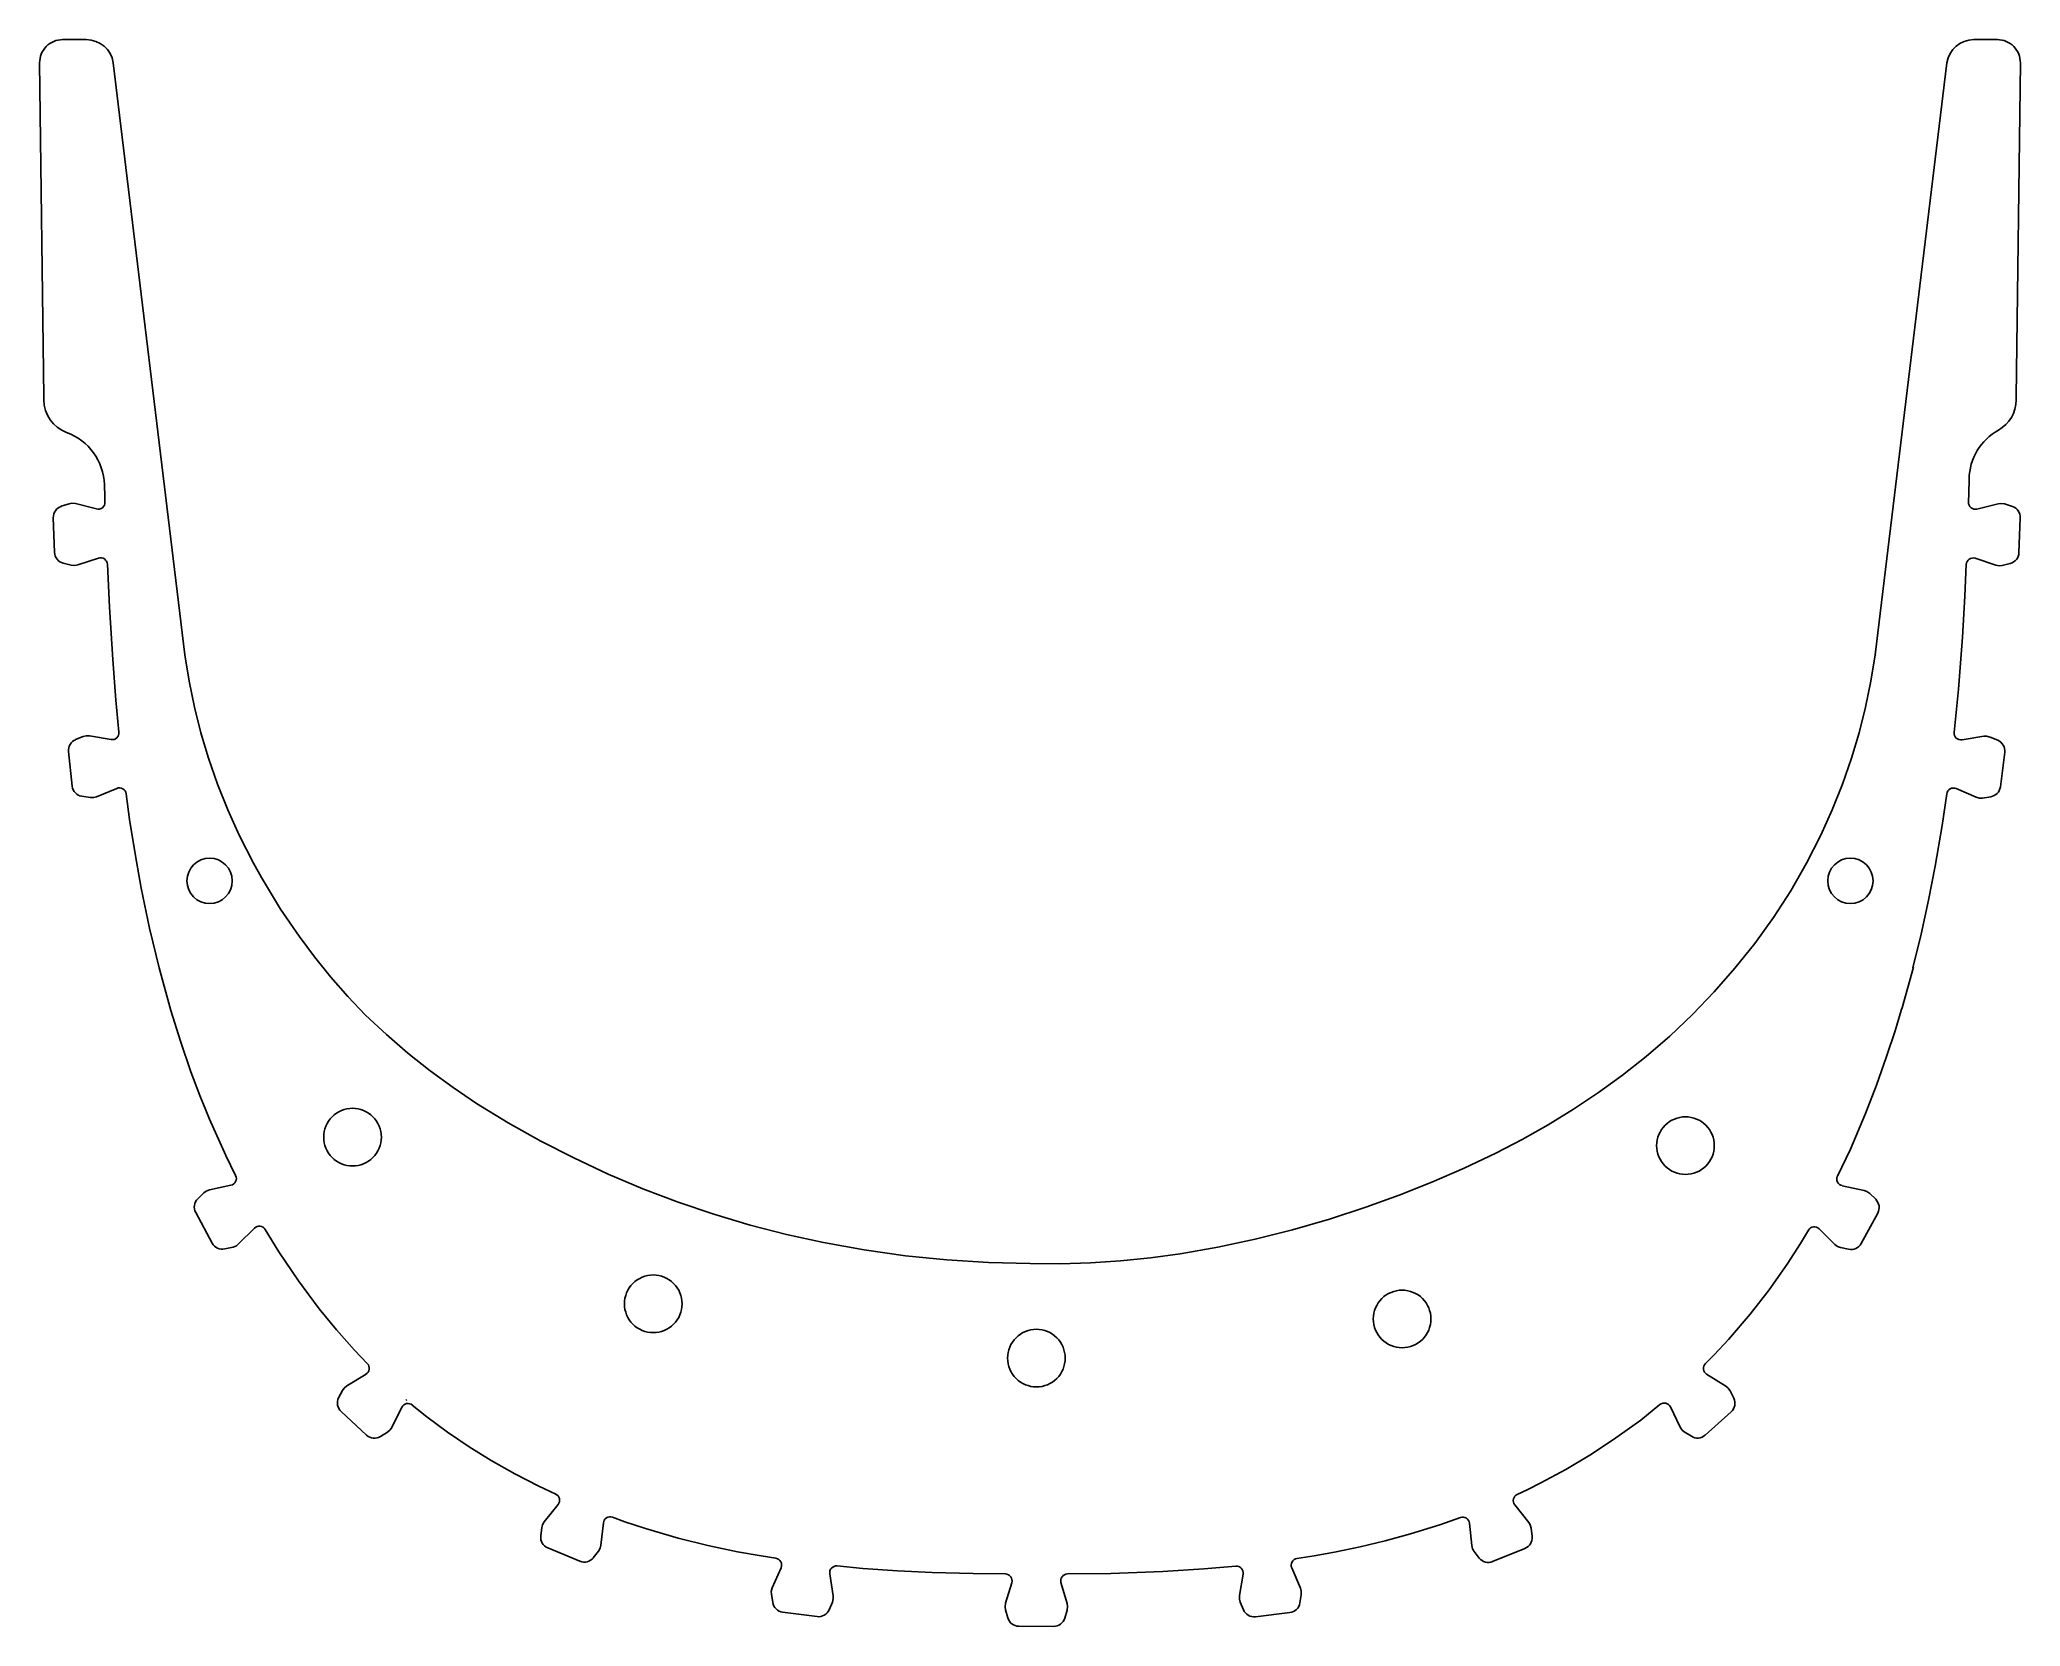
# Model space of a CAD drawing. Header units: millimetres. Extents: x -4444 to -77, y -869 to 2629.
import ezdxf

# ---------------------------------------------------------------- set-up
doc = ezdxf.new("R2010")
doc.units = ezdxf.units.MM
doc.header["$PDSIZE"] = -1

msp = doc.modelspace()

# ---------------------------------------------------------------- linework, layer by layer
at = {"color": 7, "linetype": 'Continuous'}
for p, q in [((-4393.4, 2628.6), (-4341.2, 2628.6)), ((-127.5, 2628.6), (-179.6, 2628.6)), ((-4434.6, 1840.9), (-4444.2, 2577.1)), ((-4434.6, 1840.9), (-4444.2, 2577.1)), ((-4281.9, 2577.7), (-4124, 1272.3)), ((-238.9, 2577.7), (-396.8, 1272.3)), ((-86.2, 1840.9), (-76.7, 2577.1)), ((-4434.6, 1840.9), (-4434.6, 1834.3)), ((-4434.6, 1840.9), (-4434.6, 1834.3)), ((-86.2, 1840.9), (-86.2, 1834.3)), ((-190.7, 1628.8), (-189.9, 1660.1)), ((-4300.6, 1621.8), (-4301.4, 1647.5)), ((-4300.1, 1609.1), (-4300.6, 1621.8)), ((-191.2, 1608.7), (-190.7, 1628.8)), ((-4414, 1574.8), (-4411.4, 1498.2)), ((-4396.4, 1599.8), (-4396.5, 1599.8)), ((-4396.4, 1599.8), (-4378.9, 1605.5)), ((-4372.8, 1606.6), (-4378.9, 1605.5)), ((-4364.8, 1605.9), (-4372.8, 1606.6)), ((-4364.8, 1605.9), (-4318.9, 1594)), ((-4299.5, 1589), (-4299.5, 1589)), ((-126, 1605.5), (-172.6, 1593.7)), ((-119.7, 1606.2), (-126, 1605.5)), ((-111.8, 1605), (-119.7, 1606.2)), ((-94.3, 1599.2), (-111.8, 1605)), ((-79.9, 1497.5), (-76.9, 1574.1)), ((-4360.2, 1470.5), (-4314.5, 1485.6)), ((-176.3, 1485.2), (-131.2, 1470)), ((-4392.2, 1474.4), (-4374.3, 1469.9)), ((-4374.3, 1469.9), (-4366.4, 1469.2)), ((-4366.4, 1469.2), (-4360.2, 1470.5)), ((-4294.8, 1472.1), (-4290.2, 1377.2)), ((-199.3, 1401.4), (-196.1, 1471.7)), ((-131.2, 1470), (-123.3, 1468.7)), ((-123.3, 1468.7), (-117.1, 1469.4)), ((-117.1, 1469.4), (-99.2, 1473.9)), ((-204.7, 1311.2), (-199.3, 1401.4)), ((-4290.2, 1377.2), (-4283, 1262.4)), ((-213.4, 1196.5), (-204.7, 1311.2)), ((-4283, 1262.4), (-4275.9, 1172.3)), ((-222.8, 1101.5), (-213.4, 1196.5)), ((-4275.9, 1172.3), (-4269.2, 1101.9)), ((-4348, 1092.4), (-4365, 1085.4)), ((-4341.9, 1094.1), (-4348, 1092.4)), ((-4333.9, 1094), (-4341.9, 1094.1)), ((-4286.7, 1085.7), (-4333.9, 1094)), ((-157.5, 1092.9), (-205.4, 1085.2)), ((-151.2, 1093.2), (-157.5, 1092.9)), ((-143.5, 1091.2), (-151.2, 1093.2)), ((-4380.6, 1059.1), (-4372.1, 982.9)), ((-126.5, 1084), (-143.5, 1091.2)), ((-120.9, 981.4), (-111.3, 1057.5)), ((-4318.9, 959.3), (-4274.1, 978)), ((-4253.5, 966.2), (-4245.7, 909.5)), ((-249.3, 896), (-239.2, 966)), ((-218.4, 977.6), (-174.4, 958.5)), ((-4351.1, 960.7), (-4332.9, 957.6)), ((-4332.9, 957.6), (-4324.9, 957.6)), ((-4324.9, 957.6), (-4318.9, 959.3)), ((-174.4, 958.5), (-166.6, 956.5)), ((-166.6, 956.5), (-160.3, 956.6)), ((-160.3, 956.6), (-142.1, 959.5)), ((-4245.7, 909.5), (-4233.8, 833.7)), ((-4004.1, 875.1), (-3972.6, 813)), ((-516.8, 875.1), (-548.3, 813)), ((-264.4, 806.9), (-249.3, 896)), ((-4233.8, 833.7), (-4220.2, 758.2)), ((-3972.6, 813), (-3954.7, 781.8)), ((-548.3, 813), (-583.2, 752.4)), ((-279, 731.6), (-264.4, 806.9)), ((-4220.2, 758.2), (-4201.9, 669.8)), ((-3954.7, 781.8), (-3950.5, 774.1)), ((-3950.5, 774.1), (-3912.8, 712.1)), ((-583.2, 752.4), (-621.2, 693.5)), ((-3912.8, 712.1), (-3872.1, 652)), ((-295.3, 656.8), (-279, 731.6)), ((-4201.9, 669.8), (-4180.8, 582.1)), ((-621.2, 693.5), (-662.3, 636.4)), ((-313.5, 582.3), (-295.3, 656.8)), ((-3872.1, 652), (-3837.9, 606.3)), ((-662.3, 636.4), (-706.2, 581.4)), ((-4180.8, 582.1), (-4154.9, 488.3)), ((-3837.9, 606.3), (-3802.1, 562)), ((-706.2, 581.4), (-751.8, 529.4)), ((-312.7, 584.2), (-337.7, 494.5)), ((-313.2, 582.3), (-313.5, 582.3)), ((-3802.1, 562), (-3764.5, 519.2)), ((-751.8, 529.4), (-799.8, 479.5)), ((-4154.9, 488.3), (-4133.7, 420.6)), ((-3764.5, 519.2), (-3725.4, 478)), ((-353.1, 443.7), (-339.4, 488.5)), ((-339.3, 488.9), (-339.4, 488.6)), ((-339.4, 488.6), (-339.4, 488.5)), ((-339.4, 488.5), (-339.4, 488.5)), ((-337.7, 494.5), (-339.3, 488.9)), ((-3725.4, 478), (-3679.6, 435.1)), ((-799.8, 479.5), (-850, 431.9)), ((-371.7, 386.8), (-353.1, 443.7)), ((-4133.7, 420.6), (-4110.5, 353.4)), ((-3679.6, 435.1), (-3632.1, 394.3)), ((-3632.1, 394.3), (-3583, 355.4)), ((-850, 431.9), (-902.1, 386.8)), ((-4110.5, 353.4), (-4090.8, 301)), ((-3583, 355.4), (-3532.5, 318.5)), ((-902.1, 386.8), (-953.8, 345.9)), ((-394, 323.8), (-371.7, 386.8)), ((-3532.5, 318.5), (-3480.6, 283.5)), ((-1007, 307.3), (-1061.7, 270.9)), ((-953.8, 345.9), (-1007, 307.3)), ((-418.1, 261.4), (-394, 323.8)), ((-4090.8, 301), (-4069.7, 249)), ((-3480.6, 283.5), (-3410.8, 240.4)), ((-1061.7, 270.9), (-1117.7, 236.5)), ((-4069.7, 249), (-4033.9, 169)), ((-3410.8, 240.4), (-3339.2, 200.4)), ((-1117.7, 236.5), (-1175, 204.3)), ((-451.5, 183), (-418.1, 261.4)), ((-3339.2, 200.4), (-3266.1, 163.3)), ((-1175, 204.3), (-1233.3, 173.9)), ((-480, 123.3), (-451.5, 183)), ((-4033.9, 169), (-4011.9, 124.4)), ((-3266.1, 163.3), (-3190.6, 127.9)), ((-1303.3, 140.6), (-1374.4, 109.7)), ((-1233.3, 173.9), (-1303.3, 140.6)), ((-4077.3, 90), (-4082.4, 86.2)), ((-4069.9, 92.9), (-4077.3, 90)), ((-4022.2, 103.1), (-4069.9, 92.9)), ((-3190.6, 127.9), (-3114, 95.4)), ((-3114, 95.4), (-3036.2, 65.8)), ((-1374.4, 109.7), (-1446.6, 81.2)), ((-421.3, 91.8), (-469.6, 102.2)), ((-415.3, 89.7), (-421.3, 91.8)), ((-408.8, 85.1), (-415.3, 89.7)), ((-4082.4, 86.2), (-4095.5, 73.2)), ((-3036.2, 65.8), (-2957.4, 39.1)), ((-1519.6, 54.9), (-1600.2, 28.5)), ((-1446.6, 81.2), (-1519.6, 54.9)), ((-395.7, 72.2), (-408.8, 85.1)), ((-4100, 43), (-4063.5, -24.4)), ((-4005.3, -26.3), (-3970.2, 8.5)), ((-3946.9, 5.7), (-3916.6, -43.8)), ((-2957.4, 39.1), (-2877.7, 15.4)), ((-2877.7, 15.4), (-2797.2, -5.4)), ((-1681.6, 4.9), (-1763.6, -15.9)), ((-1600.2, 28.5), (-1681.6, 4.9)), ((-561.9, -25.6), (-544.1, 4.2)), ((-520.6, 7.2), (-486.1, -27.3)), ((-427.8, -25.4), (-391.2, 41.9)), ((-4035.7, -37.1), (-4017.7, -33.1)), ((-4017.7, -33.1), (-4010.3, -30.1)), ((-4010.3, -30.1), (-4005.3, -26.3)), ((-2797.2, -5.4), (-2716, -23.3)), ((-2716, -23.3), (-2625.8, -39.6)), ((-2625.8, -39.6), (-2535.1, -52.4)), ((-1846.2, -33.6), (-1929.4, -48)), ((-1763.6, -15.9), (-1846.2, -33.6)), ((-591.1, -71), (-561.9, -25.6)), ((-486.1, -27.3), (-479.6, -32)), ((-479.6, -32), (-473.6, -34.1)), ((-473.6, -34.1), (-455.6, -38.1)), ((-3916.6, -43.8), (-3873.6, -107.6)), ((-2535.1, -52.4), (-2443.9, -61.6)), ((-2443.9, -61.6), (-2352.3, -67.3)), ((-2352.3, -67.3), (-2260.4, -69.4)), ((-2193.8, -70), (-2260.4, -69.4)), ((-2127.3, -68), (-2193.8, -70)), ((-2061.1, -63.6), (-2127.3, -68)), ((-1995.1, -56.9), (-2061.1, -63.6)), ((-1929.4, -48), (-1995.1, -56.9)), ((-630.5, -127.2), (-591.1, -71)), ((-3873.6, -107.6), (-3827.8, -169.1)), ((-672.6, -181.4), (-630.5, -127.2)), ((-3827.8, -169.1), (-3789.7, -215.7)), ((-3789.7, -215.7), (-3749.9, -260.7)), ((-720, -236.6), (-672.6, -181.4)), ((-3749.9, -260.7), (-3721.4, -290.2)), ((-751.8, -270.5), (-720, -236.6)), ((-771.2, -290), (-751.8, -270.5)), ((-3776.5, -349.1), (-3784.8, -365.5)), ((-3773, -343.9), (-3776.5, -349.1)), ((-3766.9, -338.7), (-3773, -343.9)), ((-3724.5, -313.5), (-3766.9, -338.7)), ((-726.3, -339.5), (-768.5, -313.3)), ((-721.4, -343.4), (-726.3, -339.5)), ((-716.8, -350), (-721.4, -343.4)), ((-3667.5, -431), (-3645.2, -386.3)), ((-3636.9, -369.5), (-3635.5, -370.6)), ((-3635.5, -370.6), (-3634.5, -371.5)), ((-3622.4, -381.3), (-3590.3, -407.3)), ((-913.9, -414.4), (-871.4, -380.3)), ((-848.4, -385.5), (-827.2, -429.9)), ((-708.8, -366.5), (-716.8, -350)), ((-3779.5, -395.6), (-3723.3, -447.8)), ((-3677.1, -441.4), (-3671, -436.2)), ((-3671, -436.2), (-3667.5, -431)), ((-3590.3, -407.3), (-3544.6, -441.2)), ((-973.5, -457.5), (-913.9, -414.4)), ((-827.2, -429.9), (-822.7, -436.5)), ((-822.7, -436.5), (-817.8, -440.5)), ((-771.7, -447.7), (-714.7, -396.5)), ((-3692.9, -450.9), (-3677.1, -441.4)), ((-3544.6, -441.2), (-3497.4, -473.2)), ((-3497.4, -473.2), (-3448.9, -503.3)), ((-1025.7, -491.7), (-973.5, -457.5)), ((-817.8, -440.5), (-802.2, -450.3)), ((-3448.9, -503.3), (-3396.7, -532.8)), ((-1134, -553.1), (-1079.2, -523.6)), ((-1079.2, -523.6), (-1025.7, -491.7)), ((-3396.7, -532.8), (-3343.4, -560.2)), ((-3343.4, -560.2), (-3306.3, -577.5)), ((-1164.3, -568.1), (-1134, -553.1)), ((-3301, -600.5), (-3331.7, -638.6)), ((-1160.8, -640), (-1191.6, -601.2)), ((-1186.2, -578.3), (-1164.3, -568.1)), ((-3337.1, -651.7), (-3339.2, -670)), ((-3335.7, -645.6), (-3337.1, -651.7)), ((-3331.7, -638.6), (-3335.7, -645.6)), ((-3206.5, -690.5), (-3201.2, -641.4)), ((-3181.2, -628.8), (-3153.9, -638.7)), ((-3153.9, -638.7), (-3108.3, -653.6)), ((-3108.3, -653.6), (-3036, -674.6)), ((-1421.7, -665.5), (-1357, -645.6)), ((-1357, -645.6), (-1311.2, -629.5)), ((-1291.3, -642.1), (-1286.5, -690.9)), ((-1157.6, -645.4), (-1160.8, -640)), ((-1155.5, -653.1), (-1157.6, -645.4)), ((-1153.5, -671.4), (-1155.5, -653.1)), ((-3323.7, -696.3), (-3252.9, -725.7)), ((-3211.8, -703.6), (-3207.9, -696.6)), ((-3207.9, -696.6), (-3206.5, -690.5)), ((-3036, -674.6), (-2970.8, -690.8)), ((-2970.8, -690.8), (-2905.2, -704.7)), ((-1588.9, -705.5), (-1532.8, -693.8)), ((-1532.8, -693.8), (-1477, -680.5)), ((-1477, -680.5), (-1421.7, -665.5)), ((-1286.5, -690.9), (-1284.4, -698.6)), ((-1284.4, -698.6), (-1281.2, -704.1)), ((-1240.3, -726.4), (-1169.2, -697.6)), ((-3223.3, -718), (-3211.8, -703.6)), ((-2905.2, -704.7), (-2853.4, -714.1)), ((-2853.4, -714.1), (-2820.7, -719.2)), ((-2809.3, -740.1), (-2828.7, -784.3)), ((-2685.8, -736.1), (-2628.8, -741.4)), ((-2628.8, -741.4), (-2552.4, -746.6)), ((-1877.2, -742.8), (-1806.8, -736.5)), ((-1664.1, -785.4), (-1683.4, -740.4)), ((-1672, -719.7), (-1633.7, -713.6)), ((-1633.7, -713.6), (-1588.9, -705.5)), ((-1281.2, -704.1), (-1269.8, -718.6)), ((-2828.7, -784.3), (-2830.8, -792.1)), ((-2694.3, -801.7), (-2702, -753.4)), ((-2552.4, -746.6), (-2475.9, -750.2)), ((-2475.9, -750.2), (-2385.5, -752.8)), ((-2385.5, -752.8), (-2314.8, -753.7)), ((-2300.7, -773), (-2314.3, -818.5)), ((-2178.7, -819.2), (-2192.1, -772.9)), ((-2177.9, -753.7), (-2082.3, -752.4)), ((-2082.3, -752.4), (-1967.3, -748.4)), ((-1967.3, -748.4), (-1877.2, -742.8)), ((-1790.7, -753.9), (-1798.7, -801.6)), ((-1662.3, -791.5), (-1664.1, -785.4)), ((-2830.8, -792.1), (-2830.6, -798.4)), ((-2830.6, -798.4), (-2827.8, -816.6)), ((-2703.4, -832.6), (-2696.1, -815.7)), ((-2696.1, -815.7), (-2694.1, -808)), ((-2694.1, -808), (-2694.3, -801.7)), ((-2314.3, -818.5), (-2315.3, -826.5)), ((-2315.3, -826.5), (-2314.4, -832.7)), ((-2177.7, -825.4), (-2178.7, -819.2)), ((-2178.7, -833.3), (-2177.7, -825.4)), ((-1798.7, -801.6), (-1798.7, -809.6)), ((-1798.7, -809.6), (-1797, -815.7)), ((-1797, -815.7), (-1789.8, -832.7)), ((-1665.3, -817.6), (-1662.4, -799.5)), ((-1662.4, -799.5), (-1662.3, -791.5)), ((-2806, -838), (-2729.9, -847.8)), ((-2314.4, -832.7), (-2309.3, -850.5)), ((-2285, -868.9), (-2208.4, -869.3)), ((-2183.9, -851), (-2178.7, -833.3)), ((-1763.4, -848), (-1687.3, -838.8))]:
    msp.add_line(p, q, dxfattribs=at)
at = {"color": 7, "linetype": 'Continuous', "flags": 128}
for points in [[(-4124, 1272.3), (-4114.7, 1214.1), (-4102.9, 1156.7), (-4088.7, 1100.2), (-4072, 1044.6), (-4052, 987.2), (-4029.4, 930.7), (-4004.1, 875.1)], [(-396.8, 1272.3), (-406.2, 1214.1), (-418, 1156.7), (-432.2, 1100.2), (-448.9, 1044.6), (-468.8, 987.2), (-491.5, 930.7), (-516.8, 875.1)]]:
    msp.add_lwpolyline(points, dxfattribs=at)
at = {"color": 7, "linetype": 'Continuous'}
for centre in [(-4069.4, 774.1), (-451.5, 774.1)]:
    msp.add_circle(centre, 50, dxfattribs=at)
for centre, radius, start, end in [((-4393.4, 2577.8), 50.8, 89.996, 135.3715), ((-4341.2, 2568.6), 60, 8.7576, 90), ((-179.6, 2568.6), 60, 90, 171.2424), ((-127.5, 2577.8), 50.8, 44.6294, 90.0035), ((-4393.4, 2577.8), 50.8, 135.3663, 180.7516), ((-127.5, 2577.8), 50.8, 359.2597, 44.6286), ((-4358.5, 1834.3), 76.2, 179.9867, 249.8937), ((-162.4, 1834.3), 76.2, 299.308, 0.0069), ((-4428.3, 1643.5), 127, 1.7889, 69.8895), ((-63, 1657.2), 127, 119.3125, 178.6774), ((-4388.6, 1575.6), 25.4, 107.9938, 181.9703), ((-4315.1, 1608.5), 15, 255.5065, 1.931), ((-176.2, 1608.3), 15, 178.4089, 284.1277), ((-102.3, 1575.1), 25.4, 357.7682, 71.8237), ((-4386, 1499), 25.4, 181.9163, 256.0127), ((-4309.8, 1471.3), 15, 2.7633, 108.3047), ((-181.1, 1471), 15, 71.4225, 177.3539), ((-105.2, 1498.5), 25.4, 283.8263, 357.7886), ((-4284.1, 1100.4), 15, 260.0046, 5.461), ((-207.8, 1100), 15, 174.3891, 279.1919), ((-4355.3, 1061.9), 25.4, 112.4087, 186.3762), ((-136.5, 1060.6), 25.4, 352.8301, 66.8875), ((-4346.9, 985.7), 25.4, 186.329, 260.4168), ((-4268.3, 964.1), 15, 7.7882, 112.7113), ((-224.4, 963.8), 15, 66.486, 171.7728), ((-146.1, 984.6), 25.4, 278.8884, 352.8566), ((-3754.2, 209.2), 63.5, 89.9634, 180.0354), ((-3754.2, 209.2), 63.5, 359.9648, 90.0336), ((-815.2, 190.5), 63.5, 89.9613, 180.0364), ((-815.1, 190.5), 63.5, 359.9655, 90.0369), ((-3754.2, 209.1), 63.5, 179.9598, 270.0362), ((-3754.2, 209.1), 63.5, 269.9651, 0.0354), ((-815.2, 190.4), 63.5, 179.9641, 270.0359), ((-815.1, 190.4), 63.5, 269.9627, 0.035), ((-4025.4, 117.8), 15, 282.1028, 26.2496), ((-466.5, 116.9), 15, 154.498, 257.8072), ((-4077.7, 55.1), 25.4, 134.5099, 208.4728), ((-413.5, 54), 25.4, 331.4533, 45.5), ((-3959.7, -2.1), 15, 31.4254, 134.8105), ((-531.2, -3.5), 15, 45.0998, 149.1622), ((-4041.2, -12.3), 25.4, 208.4492, 282.5117), ((-450.1, -13.3), 25.4, 257.5089, 331.4705), ((-3091.2, -158.2), 63.5, 89.9635, 180.0354), ((-3091.1, -158.2), 63.5, 359.9638, 90.0345), ((-1440, -191.6), 63.5, 89.9646, 180.0354), ((-1440, -191.6), 63.5, 359.9654, 90.0346), ((-3091.2, -158.3), 63.5, 179.9589, 270.0373), ((-3091.1, -158.3), 63.5, 269.9651, 0.0354), ((-2246.4, -277.8), 63.5, 89.9613, 180.0364), ((-2246.3, -277.8), 63.5, 359.9675, 90.036), ((-1440, -191.7), 63.5, 179.9655, 270.0345), ((-1440, -191.7), 63.5, 269.9646, 0.0354), ((-3732.2, -300.6), 15, 300.7685, 44.0076), ((-2246.4, -277.9), 63.5, 179.9636, 270.0364), ((-2246.3, -277.9), 63.5, 269.9646, 0.0354), ((-760.6, -300.6), 15, 134.9866, 238.2309), ((-3762.2, -377), 25.4, 153.1705, 227.1373), ((-3631.8, -393), 15, 50.9572, 153.4776), ((-862, -392), 15, 25.5252, 128.7554), ((-731.6, -377.6), 25.4, 311.8721, 25.9299), ((-3706, -429.2), 25.4, 227.1125, 301.1709), ((-788.7, -428.8), 25.4, 237.9243, 311.9013), ((-3312.7, -591.1), 15, 321.1559, 64.9774), ((-1179.8, -591.9), 15, 114.9199, 218.4075), ((-3186.3, -643), 15, 70.2152, 173.8632), ((-1306.3, -643.6), 15, 5.7012, 109.3893), ((-3314, -672.9), 25.4, 173.5489, 247.533), ((-1178.8, -674.1), 25.4, 292.0435, 6.1106), ((-3243.1, -702.2), 25.4, 247.4936, 321.5681), ((-2823, -734), 15, 336.2835, 81.0876), ((-2687.1, -751), 15, 84.6976, 188.9904), ((-1805.5, -751.4), 15, 350.514, 95.142), ((-1669.6, -734.5), 15, 98.9755, 203.2213), ((-1249.8, -702.9), 25.4, 218.0986, 292.0772), ((-2315, -768.7), 15, 343.378, 89.2899), ((-2177.7, -768.7), 15, 90.7601, 196.0841), ((-2802.7, -812.8), 25.4, 188.6848, 262.6558), ((-1690.3, -813.6), 25.4, 276.8626, 350.9166), ((-2726.7, -822.6), 25.4, 262.6329, 336.6881), ((-2284.9, -843.6), 25.4, 195.7819, 269.7466), ((-2208.3, -843.9), 25.4, 269.7149, 343.7889), ((-1766.4, -822.8), 25.4, 202.9188, 276.8824)]:
    msp.add_arc(centre, radius, start, end, dxfattribs=at)
msp.add_point((-396.8, 1272.3), dxfattribs=at)

doc.saveas('drawing.dxf')
